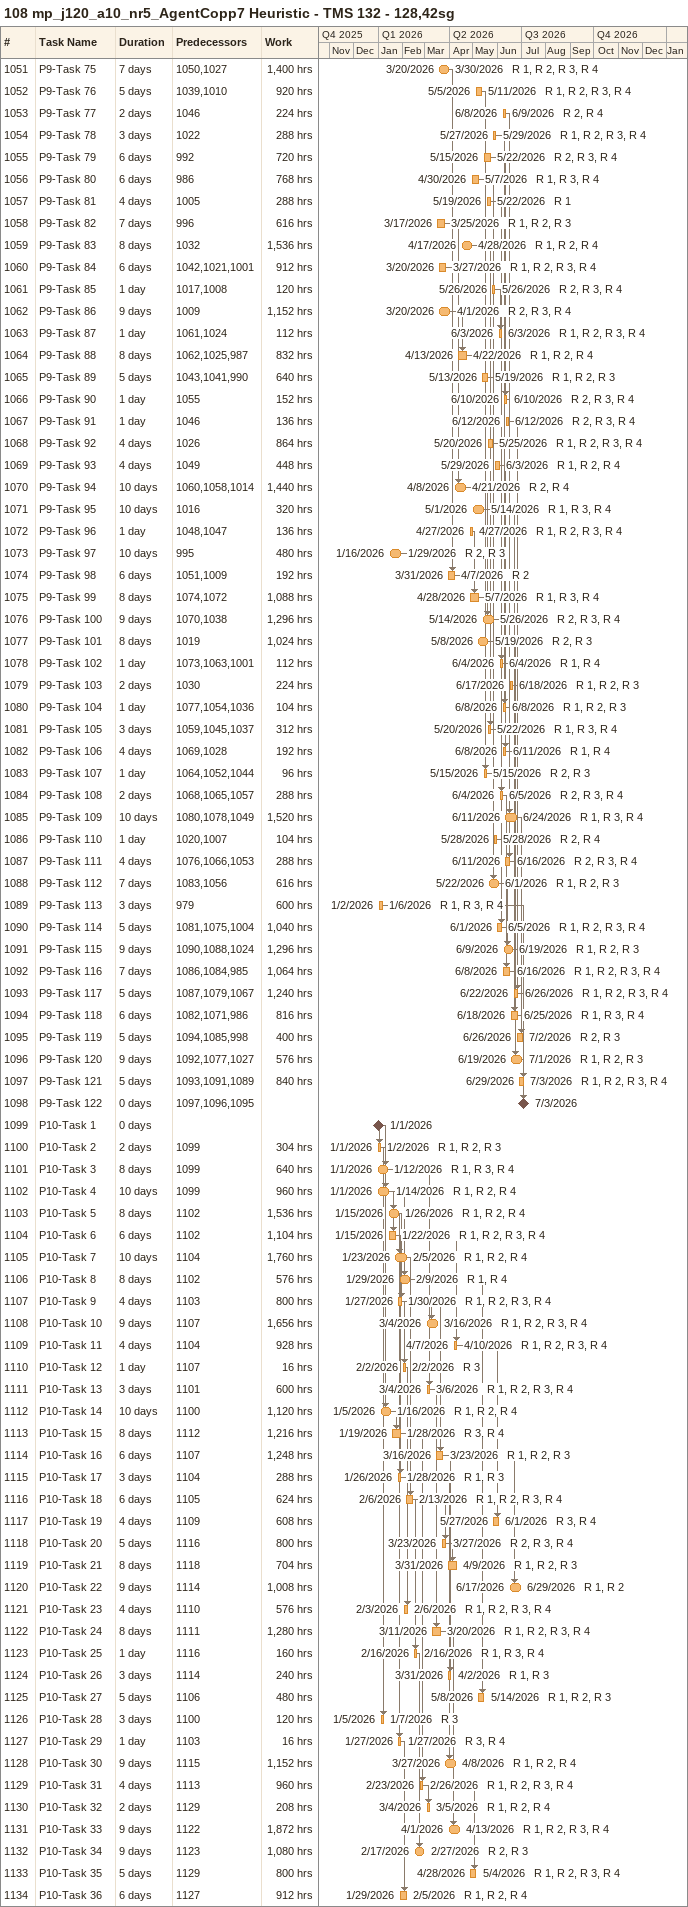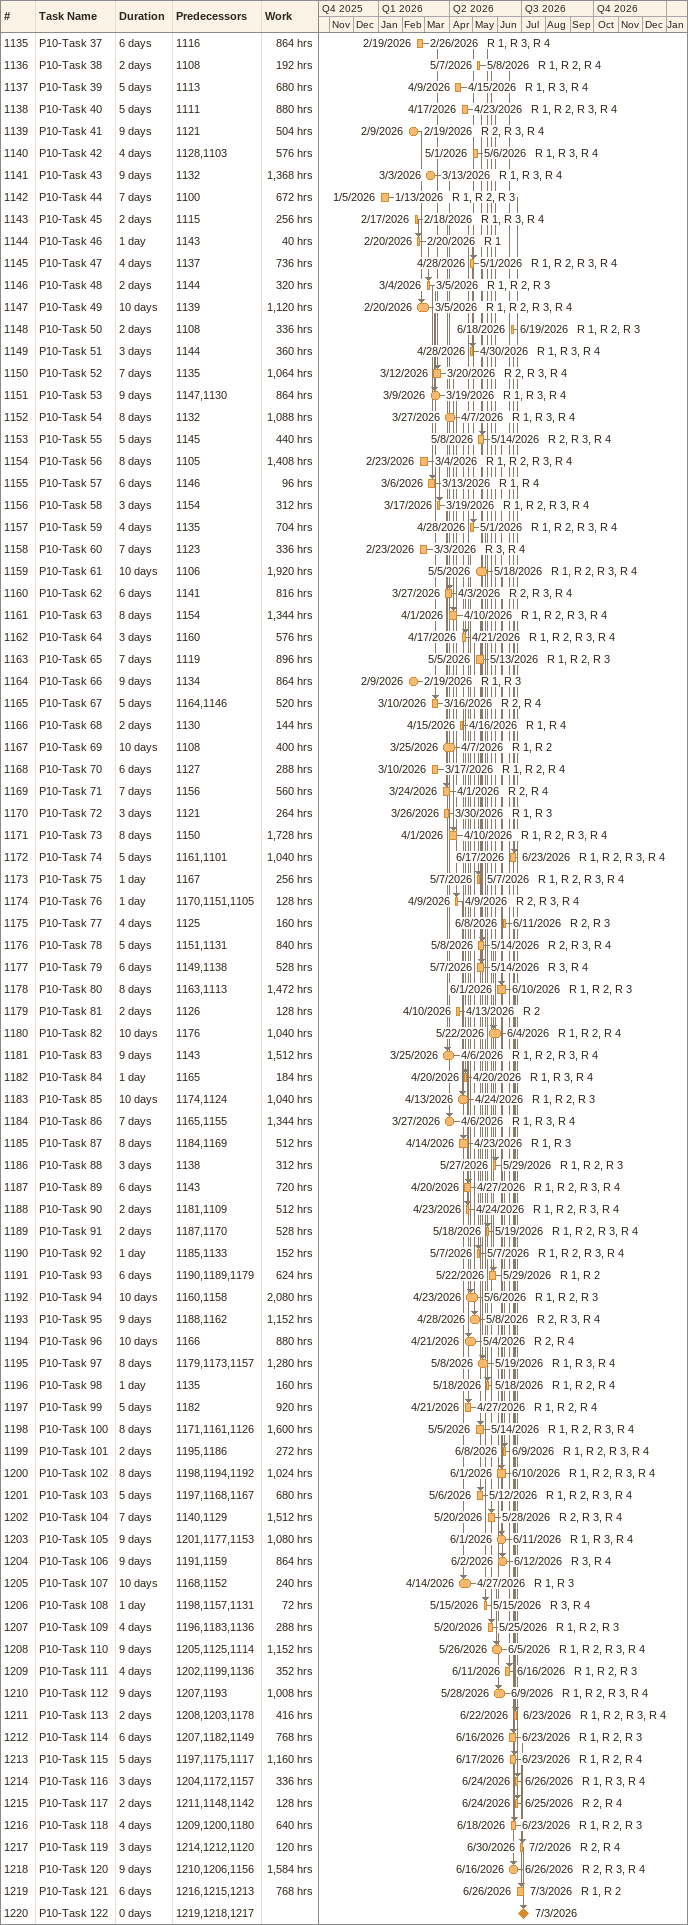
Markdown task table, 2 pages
108 mp_j120_a10_nr5_AgentCopp7 Heuristic - TMS 132 - 128,42sg

| ID | Task | Duration | Start | Finish | Predecessors | Resources | Work (h) |
|---|---|---|---|---|---|---|---|
| 1051 | P9-Task 75 | 7d | 2026-03-20 | 2026-03-30 | 1050, 1027 | R 1, R 2, R 3, R 4 | 1400 |
| 1052 | P9-Task 76 | 5d | 2026-05-05 | 2026-05-11 | 1039, 1010 | R 1, R 2, R 3, R 4 | 920 |
| 1053 | P9-Task 77 | 2d | 2026-06-08 | 2026-06-09 | 1046 | R 2, R 4 | 224 |
| 1054 | P9-Task 78 | 3d | 2026-05-27 | 2026-05-29 | 1022 | R 1, R 2, R 3, R 4 | 288 |
| 1055 | P9-Task 79 | 6d | 2026-05-15 | 2026-05-22 | 992 | R 2, R 3, R 4 | 720 |
| 1056 | P9-Task 80 | 6d | 2026-04-30 | 2026-05-07 | 986 | R 1, R 3, R 4 | 768 |
| 1057 | P9-Task 81 | 4d | 2026-05-19 | 2026-05-22 | 1005 | R 1 | 288 |
| 1058 | P9-Task 82 | 7d | 2026-03-17 | 2026-03-25 | 996 | R 1, R 2, R 3 | 616 |
| 1059 | P9-Task 83 | 8d | 2026-04-17 | 2026-04-28 | 1032 | R 1, R 2, R 4 | 1536 |
| 1060 | P9-Task 84 | 6d | 2026-03-20 | 2026-03-27 | 1042, 1021, 1001 | R 1, R 2, R 3, R 4 | 912 |
| 1061 | P9-Task 85 | 1d | 2026-05-26 | 2026-05-26 | 1017, 1008 | R 2, R 3, R 4 | 120 |
| 1062 | P9-Task 86 | 9d | 2026-03-20 | 2026-04-01 | 1009 | R 2, R 3, R 4 | 1152 |
| 1063 | P9-Task 87 | 1d | 2026-06-03 | 2026-06-03 | 1061, 1024 | R 1, R 2, R 3, R 4 | 112 |
| 1064 | P9-Task 88 | 8d | 2026-04-13 | 2026-04-22 | 1062, 1025, 987 | R 1, R 2, R 4 | 832 |
| 1065 | P9-Task 89 | 5d | 2026-05-13 | 2026-05-19 | 1043, 1041, 990 | R 1, R 2, R 3 | 640 |
| 1066 | P9-Task 90 | 1d | 2026-06-10 | 2026-06-10 | 1055 | R 2, R 3, R 4 | 152 |
| 1067 | P9-Task 91 | 1d | 2026-06-12 | 2026-06-12 | 1046 | R 2, R 3, R 4 | 136 |
| 1068 | P9-Task 92 | 4d | 2026-05-20 | 2026-05-25 | 1026 | R 1, R 2, R 3, R 4 | 864 |
| 1069 | P9-Task 93 | 4d | 2026-05-29 | 2026-06-03 | 1049 | R 1, R 2, R 4 | 448 |
| 1070 | P9-Task 94 | 10d | 2026-04-08 | 2026-04-21 | 1060, 1058, 1014 | R 2, R 4 | 1440 |
| 1071 | P9-Task 95 | 10d | 2026-05-01 | 2026-05-14 | 1016 | R 1, R 3, R 4 | 320 |
| 1072 | P9-Task 96 | 1d | 2026-04-27 | 2026-04-27 | 1048, 1047 | R 1, R 2, R 3, R 4 | 136 |
| 1073 | P9-Task 97 | 10d | 2026-01-16 | 2026-01-29 | 995 | R 2, R 3 | 480 |
| 1074 | P9-Task 98 | 6d | 2026-03-31 | 2026-04-07 | 1051, 1009 | R 2 | 192 |
| 1075 | P9-Task 99 | 8d | 2026-04-28 | 2026-05-07 | 1074, 1072 | R 1, R 3, R 4 | 1088 |
| 1076 | P9-Task 100 | 9d | 2026-05-14 | 2026-05-26 | 1070, 1038 | R 2, R 3, R 4 | 1296 |
| 1077 | P9-Task 101 | 8d | 2026-05-08 | 2026-05-19 | 1019 | R 2, R 3 | 1024 |
| 1078 | P9-Task 102 | 1d | 2026-06-04 | 2026-06-04 | 1073, 1063, 1001 | R 1, R 4 | 112 |
| 1079 | P9-Task 103 | 2d | 2026-06-17 | 2026-06-18 | 1030 | R 1, R 2, R 3 | 224 |
| 1080 | P9-Task 104 | 1d | 2026-06-08 | 2026-06-08 | 1077, 1054, 1036 | R 1, R 2, R 3 | 104 |
| 1081 | P9-Task 105 | 3d | 2026-05-20 | 2026-05-22 | 1059, 1045, 1037 | R 1, R 3, R 4 | 312 |
| 1082 | P9-Task 106 | 4d | 2026-06-08 | 2026-06-11 | 1069, 1028 | R 1, R 4 | 192 |
| 1083 | P9-Task 107 | 1d | 2026-05-15 | 2026-05-15 | 1064, 1052, 1044 | R 2, R 3 | 96 |
| 1084 | P9-Task 108 | 2d | 2026-06-04 | 2026-06-05 | 1068, 1065, 1057 | R 2, R 3, R 4 | 288 |
| 1085 | P9-Task 109 | 10d | 2026-06-11 | 2026-06-24 | 1080, 1078, 1049 | R 1, R 3, R 4 | 1520 |
| 1086 | P9-Task 110 | 1d | 2026-05-28 | 2026-05-28 | 1020, 1007 | R 2, R 4 | 104 |
| 1087 | P9-Task 111 | 4d | 2026-06-11 | 2026-06-16 | 1076, 1066, 1053 | R 2, R 3, R 4 | 288 |
| 1088 | P9-Task 112 | 7d | 2026-05-22 | 2026-06-01 | 1083, 1056 | R 1, R 2, R 3 | 616 |
| 1089 | P9-Task 113 | 3d | 2026-01-02 | 2026-01-06 | 979 | R 1, R 3, R 4 | 600 |
| 1090 | P9-Task 114 | 5d | 2026-06-01 | 2026-06-05 | 1081, 1075, 1004 | R 1, R 2, R 3, R 4 | 1040 |
| 1091 | P9-Task 115 | 9d | 2026-06-09 | 2026-06-19 | 1090, 1088, 1024 | R 1, R 2, R 3 | 1296 |
| 1092 | P9-Task 116 | 7d | 2026-06-08 | 2026-06-16 | 1086, 1084, 985 | R 1, R 2, R 3, R 4 | 1064 |
| 1093 | P9-Task 117 | 5d | 2026-06-22 | 2026-06-26 | 1087, 1079, 1067 | R 1, R 2, R 3, R 4 | 1240 |
| 1094 | P9-Task 118 | 6d | 2026-06-18 | 2026-06-25 | 1082, 1071, 986 | R 1, R 3, R 4 | 816 |
| 1095 | P9-Task 119 | 5d | 2026-06-26 | 2026-07-02 | 1094, 1085, 998 | R 2, R 3 | 400 |
| 1096 | P9-Task 120 | 9d | 2026-06-19 | 2026-07-01 | 1092, 1077, 1027 | R 1, R 2, R 3 | 576 |
| 1097 | P9-Task 121 | 5d | 2026-06-29 | 2026-07-03 | 1093, 1091, 1089 | R 1, R 2, R 3, R 4 | 840 |
| 1098 | P9-Task 122 | 0d | 2026-07-03 | 2026-07-03 | 1097, 1096, 1095 |  |  |
| 1099 | P10-Task 1 | 0d | 2026-01-01 | 2026-01-01 |  |  |  |
| 1100 | P10-Task 2 | 2d | 2026-01-01 | 2026-01-02 | 1099 | R 1, R 2, R 3 | 304 |
| 1101 | P10-Task 3 | 8d | 2026-01-01 | 2026-01-12 | 1099 | R 1, R 3, R 4 | 640 |
| 1102 | P10-Task 4 | 10d | 2026-01-01 | 2026-01-14 | 1099 | R 1, R 2, R 4 | 960 |
| 1103 | P10-Task 5 | 8d | 2026-01-15 | 2026-01-26 | 1102 | R 1, R 2, R 4 | 1536 |
| 1104 | P10-Task 6 | 6d | 2026-01-15 | 2026-01-22 | 1102 | R 1, R 2, R 3, R 4 | 1104 |
| 1105 | P10-Task 7 | 10d | 2026-01-23 | 2026-02-05 | 1104 | R 1, R 2, R 4 | 1760 |
| 1106 | P10-Task 8 | 8d | 2026-01-29 | 2026-02-09 | 1102 | R 1, R 4 | 576 |
| 1107 | P10-Task 9 | 4d | 2026-01-27 | 2026-01-30 | 1103 | R 1, R 2, R 3, R 4 | 800 |
| 1108 | P10-Task 10 | 9d | 2026-03-04 | 2026-03-16 | 1107 | R 1, R 2, R 3, R 4 | 1656 |
| 1109 | P10-Task 11 | 4d | 2026-04-07 | 2026-04-10 | 1104 | R 1, R 2, R 3, R 4 | 928 |
| 1110 | P10-Task 12 | 1d | 2026-02-02 | 2026-02-02 | 1107 | R 3 | 16 |
| 1111 | P10-Task 13 | 3d | 2026-03-04 | 2026-03-06 | 1101 | R 1, R 2, R 3, R 4 | 600 |
| 1112 | P10-Task 14 | 10d | 2026-01-05 | 2026-01-16 | 1100 | R 1, R 2, R 4 | 1120 |
| 1113 | P10-Task 15 | 8d | 2026-01-19 | 2026-01-28 | 1112 | R 3, R 4 | 1216 |
| 1114 | P10-Task 16 | 6d | 2026-03-16 | 2026-03-23 | 1107 | R 1, R 2, R 3 | 1248 |
| 1115 | P10-Task 17 | 3d | 2026-01-26 | 2026-01-28 | 1104 | R 1, R 3 | 288 |
| 1116 | P10-Task 18 | 6d | 2026-02-06 | 2026-02-13 | 1105 | R 1, R 2, R 3, R 4 | 624 |
| 1117 | P10-Task 19 | 4d | 2026-05-27 | 2026-06-01 | 1109 | R 3, R 4 | 608 |
| 1118 | P10-Task 20 | 5d | 2026-03-23 | 2026-03-27 | 1116 | R 2, R 3, R 4 | 800 |
| 1119 | P10-Task 21 | 8d | 2026-03-31 | 2026-04-09 | 1118 | R 1, R 2, R 3 | 704 |
| 1120 | P10-Task 22 | 9d | 2026-06-17 | 2026-06-29 | 1114 | R 1, R 2 | 1008 |
| 1121 | P10-Task 23 | 4d | 2026-02-03 | 2026-02-06 | 1110 | R 1, R 2, R 3, R 4 | 576 |
| 1122 | P10-Task 24 | 8d | 2026-03-11 | 2026-03-20 | 1111 | R 1, R 2, R 3, R 4 | 1280 |
| 1123 | P10-Task 25 | 1d | 2026-02-16 | 2026-02-16 | 1116 | R 1, R 3, R 4 | 160 |
| 1124 | P10-Task 26 | 3d | 2026-03-31 | 2026-04-02 | 1114 | R 1, R 3 | 240 |
| 1125 | P10-Task 27 | 5d | 2026-05-08 | 2026-05-14 | 1106 | R 1, R 2, R 3 | 480 |
| 1126 | P10-Task 28 | 3d | 2026-01-05 | 2026-01-07 | 1100 | R 3 | 120 |
| 1127 | P10-Task 29 | 1d | 2026-01-27 | 2026-01-27 | 1103 | R 3, R 4 | 16 |
| 1128 | P10-Task 30 | 9d | 2026-03-27 | 2026-04-08 | 1115 | R 1, R 2, R 4 | 1152 |
| 1129 | P10-Task 31 | 4d | 2026-02-23 | 2026-02-26 | 1113 | R 1, R 2, R 3, R 4 | 960 |
| 1130 | P10-Task 32 | 2d | 2026-03-04 | 2026-03-05 | 1129 | R 1, R 2, R 4 | 208 |
| 1131 | P10-Task 33 | 9d | 2026-04-01 | 2026-04-13 | 1122 | R 1, R 2, R 3, R 4 | 1872 |
| 1132 | P10-Task 34 | 9d | 2026-02-17 | 2026-02-27 | 1123 | R 2, R 3 | 1080 |
| 1133 | P10-Task 35 | 5d | 2026-04-28 | 2026-05-04 | 1129 | R 1, R 2, R 3, R 4 | 800 |
| 1134 | P10-Task 36 | 6d | 2026-01-29 | 2026-02-05 | 1127 | R 1, R 2, R 4 | 912 |
| 1135 | P10-Task 37 | 6d | 2026-02-19 | 2026-02-26 | 1116 | R 1, R 3, R 4 | 864 |
| 1136 | P10-Task 38 | 2d | 2026-05-07 | 2026-05-08 | 1108 | R 1, R 2, R 4 | 192 |
| 1137 | P10-Task 39 | 5d | 2026-04-09 | 2026-04-15 | 1113 | R 1, R 3, R 4 | 680 |
| 1138 | P10-Task 40 | 5d | 2026-04-17 | 2026-04-23 | 1111 | R 1, R 2, R 3, R 4 | 880 |
| 1139 | P10-Task 41 | 9d | 2026-02-09 | 2026-02-19 | 1121 | R 2, R 3, R 4 | 504 |
| 1140 | P10-Task 42 | 4d | 2026-05-01 | 2026-05-06 | 1128, 1103 | R 1, R 3, R 4 | 576 |
| 1141 | P10-Task 43 | 9d | 2026-03-03 | 2026-03-13 | 1132 | R 1, R 3, R 4 | 1368 |
| 1142 | P10-Task 44 | 7d | 2026-01-05 | 2026-01-13 | 1100 | R 1, R 2, R 3 | 672 |
| 1143 | P10-Task 45 | 2d | 2026-02-17 | 2026-02-18 | 1115 | R 1, R 3, R 4 | 256 |
| 1144 | P10-Task 46 | 1d | 2026-02-20 | 2026-02-20 | 1143 | R 1 | 40 |
| 1145 | P10-Task 47 | 4d | 2026-04-28 | 2026-05-01 | 1137 | R 1, R 2, R 3, R 4 | 736 |
| 1146 | P10-Task 48 | 2d | 2026-03-04 | 2026-03-05 | 1144 | R 1, R 2, R 3 | 320 |
| 1147 | P10-Task 49 | 10d | 2026-02-20 | 2026-03-05 | 1139 | R 1, R 2, R 3, R 4 | 1120 |
| 1148 | P10-Task 50 | 2d | 2026-06-18 | 2026-06-19 | 1108 | R 1, R 2, R 3 | 336 |
| 1149 | P10-Task 51 | 3d | 2026-04-28 | 2026-04-30 | 1144 | R 1, R 3, R 4 | 360 |
| 1150 | P10-Task 52 | 7d | 2026-03-12 | 2026-03-20 | 1135 | R 2, R 3, R 4 | 1064 |
| 1151 | P10-Task 53 | 9d | 2026-03-09 | 2026-03-19 | 1147, 1130 | R 1, R 3, R 4 | 864 |
| 1152 | P10-Task 54 | 8d | 2026-03-27 | 2026-04-07 | 1132 | R 1, R 3, R 4 | 1088 |
| 1153 | P10-Task 55 | 5d | 2026-05-08 | 2026-05-14 | 1145 | R 2, R 3, R 4 | 440 |
| 1154 | P10-Task 56 | 8d | 2026-02-23 | 2026-03-04 | 1105 | R 1, R 2, R 3, R 4 | 1408 |
| 1155 | P10-Task 57 | 6d | 2026-03-06 | 2026-03-13 | 1146 | R 1, R 4 | 96 |
| 1156 | P10-Task 58 | 3d | 2026-03-17 | 2026-03-19 | 1154 | R 1, R 2, R 3, R 4 | 312 |
| 1157 | P10-Task 59 | 4d | 2026-04-28 | 2026-05-01 | 1135 | R 1, R 2, R 3, R 4 | 704 |
| 1158 | P10-Task 60 | 7d | 2026-02-23 | 2026-03-03 | 1123 | R 3, R 4 | 336 |
| 1159 | P10-Task 61 | 10d | 2026-05-05 | 2026-05-18 | 1106 | R 1, R 2, R 3, R 4 | 1920 |
| 1160 | P10-Task 62 | 6d | 2026-03-27 | 2026-04-03 | 1141 | R 2, R 3, R 4 | 816 |
| 1161 | P10-Task 63 | 8d | 2026-04-01 | 2026-04-10 | 1154 | R 1, R 2, R 3, R 4 | 1344 |
| 1162 | P10-Task 64 | 3d | 2026-04-17 | 2026-04-21 | 1160 | R 1, R 2, R 3, R 4 | 576 |
| 1163 | P10-Task 65 | 7d | 2026-05-05 | 2026-05-13 | 1119 | R 1, R 2, R 3 | 896 |
| 1164 | P10-Task 66 | 9d | 2026-02-09 | 2026-02-19 | 1134 | R 1, R 3 | 864 |
| 1165 | P10-Task 67 | 5d | 2026-03-10 | 2026-03-16 | 1164, 1146 | R 2, R 4 | 520 |
| 1166 | P10-Task 68 | 2d | 2026-04-15 | 2026-04-16 | 1130 | R 1, R 4 | 144 |
| 1167 | P10-Task 69 | 10d | 2026-03-25 | 2026-04-07 | 1108 | R 1, R 2 | 400 |
| 1168 | P10-Task 70 | 6d | 2026-03-10 | 2026-03-17 | 1127 | R 1, R 2, R 4 | 288 |
| 1169 | P10-Task 71 | 7d | 2026-03-24 | 2026-04-01 | 1156 | R 2, R 4 | 560 |
| 1170 | P10-Task 72 | 3d | 2026-03-26 | 2026-03-30 | 1121 | R 1, R 3 | 264 |
| 1171 | P10-Task 73 | 8d | 2026-04-01 | 2026-04-10 | 1150 | R 1, R 2, R 3, R 4 | 1728 |
| 1172 | P10-Task 74 | 5d | 2026-06-17 | 2026-06-23 | 1161, 1101 | R 1, R 2, R 3, R 4 | 1040 |
| 1173 | P10-Task 75 | 1d | 2026-05-07 | 2026-05-07 | 1167 | R 1, R 2, R 3, R 4 | 256 |
| 1174 | P10-Task 76 | 1d | 2026-04-09 | 2026-04-09 | 1170, 1151, 1105 | R 2, R 3, R 4 | 128 |
| 1175 | P10-Task 77 | 4d | 2026-06-08 | 2026-06-11 | 1125 | R 2, R 3 | 160 |
| 1176 | P10-Task 78 | 5d | 2026-05-08 | 2026-05-14 | 1151, 1131 | R 2, R 3, R 4 | 840 |
| 1177 | P10-Task 79 | 6d | 2026-05-07 | 2026-05-14 | 1149, 1138 | R 3, R 4 | 528 |
| 1178 | P10-Task 80 | 8d | 2026-06-01 | 2026-06-10 | 1163, 1113 | R 1, R 2, R 3 | 1472 |
| 1179 | P10-Task 81 | 2d | 2026-04-10 | 2026-04-13 | 1126 | R 2 | 128 |
| 1180 | P10-Task 82 | 10d | 2026-05-22 | 2026-06-04 | 1176 | R 1, R 2, R 4 | 1040 |
| 1181 | P10-Task 83 | 9d | 2026-03-25 | 2026-04-06 | 1143 | R 1, R 2, R 3, R 4 | 1512 |
| 1182 | P10-Task 84 | 1d | 2026-04-20 | 2026-04-20 | 1165 | R 1, R 3, R 4 | 184 |
| 1183 | P10-Task 85 | 10d | 2026-04-13 | 2026-04-24 | 1174, 1124 | R 1, R 2, R 3 | 1040 |
| 1184 | P10-Task 86 | 7d | 2026-03-27 | 2026-04-06 | 1165, 1155 | R 1, R 3, R 4 | 1344 |
| 1185 | P10-Task 87 | 8d | 2026-04-14 | 2026-04-23 | 1184, 1169 | R 1, R 3 | 512 |
| 1186 | P10-Task 88 | 3d | 2026-05-27 | 2026-05-29 | 1138 | R 1, R 2, R 3 | 312 |
| 1187 | P10-Task 89 | 6d | 2026-04-20 | 2026-04-27 | 1143 | R 1, R 2, R 3, R 4 | 720 |
| 1188 | P10-Task 90 | 2d | 2026-04-23 | 2026-04-24 | 1181, 1109 | R 1, R 2, R 3, R 4 | 512 |
| 1189 | P10-Task 91 | 2d | 2026-05-18 | 2026-05-19 | 1187, 1170 | R 1, R 2, R 3, R 4 | 528 |
| 1190 | P10-Task 92 | 1d | 2026-05-07 | 2026-05-07 | 1185, 1133 | R 1, R 2, R 3, R 4 | 152 |
| 1191 | P10-Task 93 | 6d | 2026-05-22 | 2026-05-29 | 1190, 1189, 1179 | R 1, R 2 | 624 |
| 1192 | P10-Task 94 | 10d | 2026-04-23 | 2026-05-06 | 1160, 1158 | R 1, R 2, R 3 | 2080 |
| 1193 | P10-Task 95 | 9d | 2026-04-28 | 2026-05-08 | 1188, 1162 | R 2, R 3, R 4 | 1152 |
| 1194 | P10-Task 96 | 10d | 2026-04-21 | 2026-05-04 | 1166 | R 2, R 4 | 880 |
| 1195 | P10-Task 97 | 8d | 2026-05-08 | 2026-05-19 | 1179, 1173, 1157 | R 1, R 3, R 4 | 1280 |
| 1196 | P10-Task 98 | 1d | 2026-05-18 | 2026-05-18 | 1135 | R 1, R 2, R 4 | 160 |
| 1197 | P10-Task 99 | 5d | 2026-04-21 | 2026-04-27 | 1182 | R 1, R 2, R 4 | 920 |
| 1198 | P10-Task 100 | 8d | 2026-05-05 | 2026-05-14 | 1171, 1161, 1126 | R 1, R 2, R 3, R 4 | 1600 |
| 1199 | P10-Task 101 | 2d | 2026-06-08 | 2026-06-09 | 1195, 1186 | R 1, R 2, R 3, R 4 | 272 |
| 1200 | P10-Task 102 | 8d | 2026-06-01 | 2026-06-10 | 1198, 1194, 1192 | R 1, R 2, R 3, R 4 | 1024 |
| 1201 | P10-Task 103 | 5d | 2026-05-06 | 2026-05-12 | 1197, 1168, 1167 | R 1, R 2, R 3, R 4 | 680 |
| 1202 | P10-Task 104 | 7d | 2026-05-20 | 2026-05-28 | 1140, 1129 | R 2, R 3, R 4 | 1512 |
| 1203 | P10-Task 105 | 9d | 2026-06-01 | 2026-06-11 | 1201, 1177, 1153 | R 1, R 3, R 4 | 1080 |
| 1204 | P10-Task 106 | 9d | 2026-06-02 | 2026-06-12 | 1191, 1159 | R 3, R 4 | 864 |
| 1205 | P10-Task 107 | 10d | 2026-04-14 | 2026-04-27 | 1168, 1152 | R 1, R 3 | 240 |
| 1206 | P10-Task 108 | 1d | 2026-05-15 | 2026-05-15 | 1198, 1157, 1131 | R 3, R 4 | 72 |
| 1207 | P10-Task 109 | 4d | 2026-05-20 | 2026-05-25 | 1196, 1183, 1136 | R 1, R 2, R 3 | 288 |
| 1208 | P10-Task 110 | 9d | 2026-05-26 | 2026-06-05 | 1205, 1125, 1114 | R 1, R 2, R 3, R 4 | 1152 |
| 1209 | P10-Task 111 | 4d | 2026-06-11 | 2026-06-16 | 1202, 1199, 1136 | R 1, R 2, R 3 | 352 |
| 1210 | P10-Task 112 | 9d | 2026-05-28 | 2026-06-09 | 1207, 1193 | R 1, R 2, R 3, R 4 | 1008 |
| 1211 | P10-Task 113 | 2d | 2026-06-22 | 2026-06-23 | 1208, 1203, 1178 | R 1, R 2, R 3, R 4 | 416 |
| 1212 | P10-Task 114 | 6d | 2026-06-16 | 2026-06-23 | 1207, 1182, 1149 | R 1, R 2, R 3 | 768 |
| 1213 | P10-Task 115 | 5d | 2026-06-17 | 2026-06-23 | 1197, 1175, 1117 | R 1, R 2, R 4 | 1160 |
| 1214 | P10-Task 116 | 3d | 2026-06-24 | 2026-06-26 | 1204, 1172, 1157 | R 1, R 3, R 4 | 336 |
| 1215 | P10-Task 117 | 2d | 2026-06-24 | 2026-06-25 | 1211, 1148, 1142 | R 2, R 4 | 128 |
| 1216 | P10-Task 118 | 4d | 2026-06-18 | 2026-06-23 | 1209, 1200, 1180 | R 1, R 2, R 3 | 640 |
| 1217 | P10-Task 119 | 3d | 2026-06-30 | 2026-07-02 | 1214, 1212, 1120 | R 2, R 4 | 120 |
| 1218 | P10-Task 120 | 9d | 2026-06-16 | 2026-06-26 | 1210, 1206, 1156 | R 2, R 3, R 4 | 1584 |
| 1219 | P10-Task 121 | 6d | 2026-06-26 | 2026-07-03 | 1216, 1215, 1213 | R 1, R 2 | 768 |
| 1220 | P10-Task 122 | 0d | 2026-07-03 | 2026-07-03 | 1219, 1218, 1217 |  |  |
